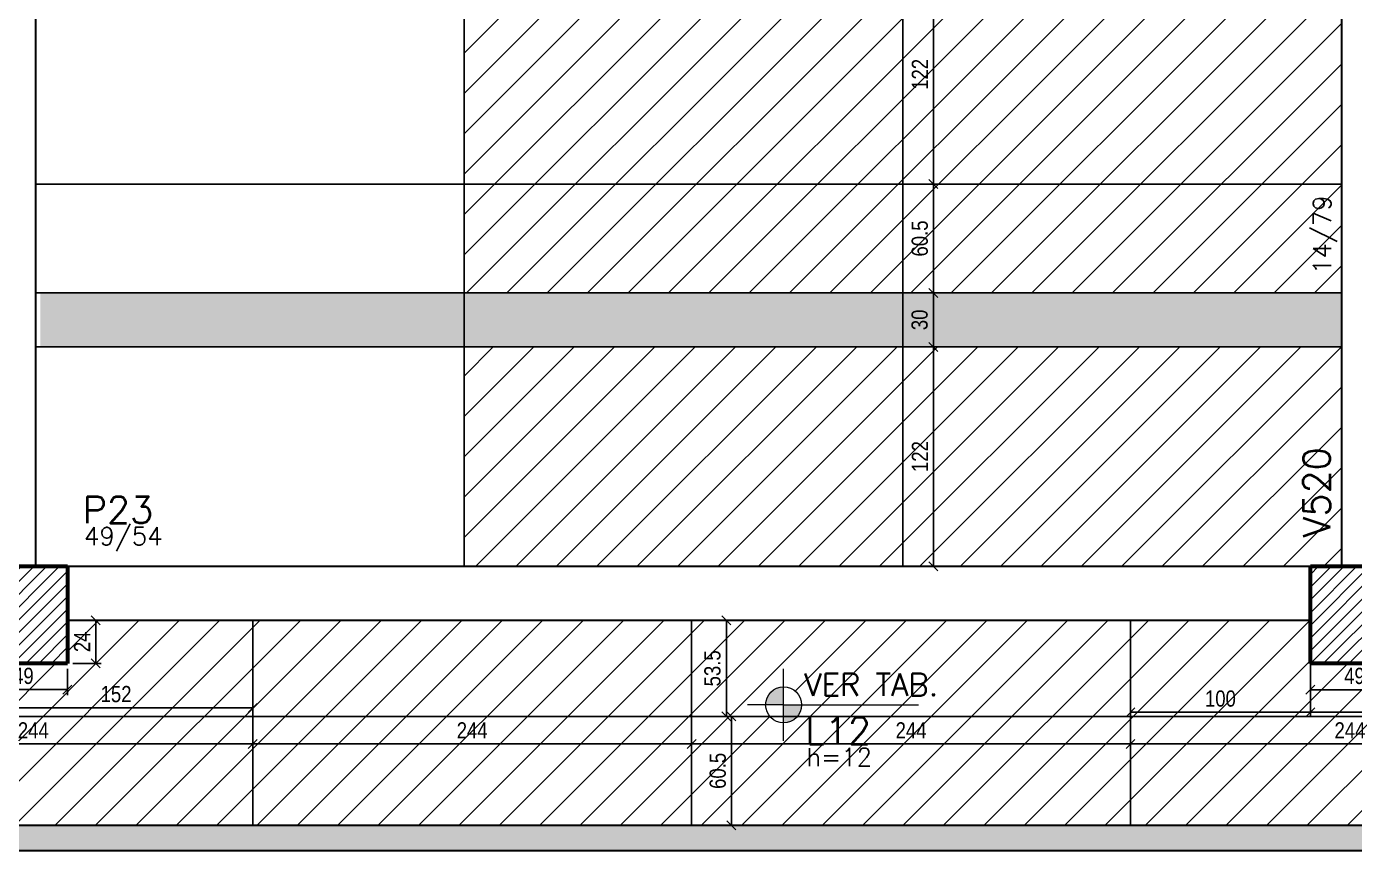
# Model space of a CAD drawing. Extents: x 8513 to 14085, y 7177 to 11211.
# Drawn here: x 10785 to 11524, y 8374 to 8832 of the extents above; entities that cross this region are included whole.
import ezdxf

# ---------------------------------------------------------------- set-up
doc = ezdxf.new("R2010")
doc.units = 0
doc.layers.add('COTA', color=241, linetype='Continuous')
doc.layers.add('Painéis', color=200, linetype='Continuous')
for name, color, linetype, lineweight in [('EST-LAJE-TEXT', 7, 'Continuous', 9), ('EST-PILAR', 7, 'Continuous', 9), ('EST-PILAR-CUT', 7, 'Continuous', 60), ('EST-PILAR-TEXT', 7, 'Continuous', 9), ('EST-VIGA', 7, 'Continuous', 30), ('EST-VIGA-TEXT', 7, 'Continuous', 9), ('Hachura', 253, 'Continuous', 9), ('REAPROVEITAMENTO', 7, 'Continuous', 9)]:
    doc.layers.add(name, color=color, linetype=linetype, lineweight=lineweight)
doc.styles.add('COTA TECNICA-50', font='techl___.ttf', dxfattribs={"height": 9})
doc.styles.add('RomanS_IV50', font='romans_IV50.ttf', dxfattribs={"height": 11.25})
doc.styles.add('RomanS_IV50_B', font='', dxfattribs={"height": 18.75})
doc.styles.add('RomanS_IV50_B_1', font='', dxfattribs={"height": 22.5})
doc.styles.get('RomanS_IV50_B').set_extended_font_data('RomanS_IV50', bold=True)
doc.styles.get('RomanS_IV50_B_1').set_extended_font_data('RomanS_IV50', bold=True)
doc.dimstyles.new('PAINEL', dxfattribs={"dimtxt": 9, "dimasz": 5, "dimexe": 3, "dimexo": 3, "dimgap": 3, "dimtad": 1, "dimdec": 1, "dimzin": 12, "dimdsep": 46, "dimtxsty": 'COTA TECNICA-50', "dimblk": 'OBLIQUE', "dimcen": 0, "dimclrd": 4, "dimclre": 4, "dimclrt": 1, "dimadec": 1, "dimazin": 3, "dimtfac": 1, "dimtdec": 1, "dimtmove": 0, "dimatfit": 3, "dimldrblk": 'OBLIQUE', "dimfxl": 1, "dimtolj": 1, "dimtzin": 12, "dimarcsym": 0})
pattern_1 = [(45, (10031.514, 9258.8226), (-3.535534, 3.535534), [])]
pattern_2 = [(45, (-110.975, -32.35), (-11.22532, 11.22532), [])]

# ---------------------------------------------------------------- blocks, each defined once
blk = doc.blocks.new('FA_Floor_TAG_SURVEY_R01 - NIV_TXT3__TIT_H_TXT1__TXT2-2303195-TIPO _3º E 4ºPAV__')
at = {"layer": 'EST-LAJE-TEXT'}
h = blk.add_hatch(color=256, dxfattribs=at)
edge = h.paths.add_edge_path(flags=0)
edge.add_line((-0.28, 0.405), (-0.48, 0.405))
edge.add_arc((-0.28, 0.405), 0.2, 90, 180, ccw=False)
edge.add_line((-0.28, 0.605), (-0.28, 0.405))
h = blk.add_hatch(color=256, dxfattribs=at)
edge = h.paths.add_edge_path(flags=0)
edge.add_line((-0.28, 0.405), (-0.08, 0.405))
edge.add_arc((-0.28, 0.405), 0.2, -90, 0, ccw=False)
edge.add_line((-0.28, 0.205), (-0.28, 0.405))
for p, q in [((-0.28, 0.005), (-0.28, 0.805)), ((-0.28, 0.405), (-0.68, 0.405)), ((-0.28, 0.405), (1.22, 0.405))]:
    blk.add_line(p, q, dxfattribs=at)
blk.add_circle((-0.28, 0.405), 0.2, dxfattribs=at)
blk = doc.blocks.new('_Oblique')
at = {"color": 0, "linetype": 'ByBlock', "lineweight": -2}
blk.add_line((-0.5, -0.5), (0.5, 0.5), dxfattribs=at)
blk = doc.blocks.new('*D364')
at = {"layer": 'COTA', "color": 4, "lineweight": -2, "transparency": 16777216}
for p, q in [((11275.51, 8866.32), (11292.48, 8866.32)), ((11289.48, 8866.32), (11289.48, 8744.32)), ((11277.48, 8744.32), (11292.48, 8744.32))]:
    blk.add_line(p, q, dxfattribs=at)
at = {"layer": 'Defpoints', "color": 0, "transparency": 16777216}
for p in [(11272.51, 8866.32), (11274.48, 8744.32), (11289.48, 8744.32)]:
    blk.add_point(p, dxfattribs=at)
at = {"layer": 'COTA', "color": 4, "lineweight": -2, "transparency": 16777216, "xscale": 5, "yscale": 5, "zscale": 5}
for p, rotation in [((11289.48, 8866.32), 90), ((11289.48, 8744.32), 270)]:
    blk.add_blockref('_Oblique', p, dxfattribs=dict(at, rotation=rotation))
at = {"layer": 'COTA', "color": 1, "transparency": 16777216, "insert": (11281.93, 8805.32), "char_height": 9, "attachment_point": 5, "rotation": 90, "style": 'COTA TECNICA-50'}
blk.add_mtext('\\A1;122', dxfattribs=at)
blk = doc.blocks.new('*D356')
at = {"layer": 'COTA', "color": 4, "lineweight": -2, "transparency": 16777216}
for p, q in [((11277.48, 8744.32), (11292.48, 8744.32)), ((11289.48, 8744.32), (11289.48, 8683.82))]:
    blk.add_line(p, q, dxfattribs=at)
at = {"layer": 'Defpoints', "color": 0, "transparency": 16777216}
for p in [(11274.48, 8744.32), (11289.48, 8683.82), (11289.48, 8683.82)]:
    blk.add_point(p, dxfattribs=at)
at = {"layer": 'COTA', "color": 4, "lineweight": -2, "transparency": 16777216, "xscale": 5, "yscale": 5, "zscale": 5}
for p, rotation in [((11289.48, 8744.32), 90), ((11289.48, 8683.82), 270)]:
    blk.add_blockref('_Oblique', p, dxfattribs=dict(at, rotation=rotation))
at = {"layer": 'COTA', "color": 1, "transparency": 16777216, "insert": (11281.88, 8714.07), "char_height": 9, "attachment_point": 5, "rotation": 90, "style": 'COTA TECNICA-50'}
blk.add_mtext('\\A1;60.5', dxfattribs=at)
blk = doc.blocks.new('*D357')
at = {"layer": 'COTA', "color": 4, "lineweight": -2, "transparency": 16777216}
blk.add_line((11289.48, 8683.82), (11289.48, 8653.82), dxfattribs=at)
at = {"layer": 'Defpoints', "color": 0, "transparency": 16777216}
for p in [(11289.48, 8683.82), (11289.48, 8653.82), (11289.48, 8653.82)]:
    blk.add_point(p, dxfattribs=at)
at = {"layer": 'COTA', "color": 4, "lineweight": -2, "transparency": 16777216, "xscale": 5, "yscale": 5, "zscale": 5}
for p, rotation in [((11289.48, 8683.82), 90), ((11289.48, 8653.82), 270)]:
    blk.add_blockref('_Oblique', p, dxfattribs=dict(at, rotation=rotation))
at = {"layer": 'COTA', "color": 1, "transparency": 16777216, "insert": (11281.79, 8668.82), "char_height": 9, "attachment_point": 5, "rotation": 90, "style": 'COTA TECNICA-50'}
blk.add_mtext('\\A1;30', dxfattribs=at)
blk = doc.blocks.new('*D358')
at = {"layer": 'COTA', "color": 4, "lineweight": -2, "transparency": 16777216}
blk.add_line((11289.48, 8653.82), (11289.48, 8531.82), dxfattribs=at)
at = {"layer": 'Defpoints', "color": 0, "transparency": 16777216}
for p in [(11289.48, 8653.82), (11289.48, 8531.82), (11289.48, 8531.82)]:
    blk.add_point(p, dxfattribs=at)
at = {"layer": 'COTA', "color": 4, "lineweight": -2, "transparency": 16777216, "xscale": 5, "yscale": 5, "zscale": 5}
for p, rotation in [((11289.48, 8653.82), 90), ((11289.48, 8531.82), 270)]:
    blk.add_blockref('_Oblique', p, dxfattribs=dict(at, rotation=rotation))
at = {"layer": 'COTA', "color": 1, "transparency": 16777216, "insert": (11281.93, 8592.82), "char_height": 9, "attachment_point": 5, "rotation": 90, "style": 'COTA TECNICA-50'}
blk.add_mtext('\\A1;122', dxfattribs=at)
blk = doc.blocks.new('*D359')
at = {"layer": 'COTA', "color": 4, "lineweight": -2, "transparency": 16777216}
blk.add_line((11289.48, 8683.82), (11289.48, 8653.82), dxfattribs=at)
at = {"layer": 'Defpoints', "color": 0, "transparency": 16777216}
for p in [(11289.48, 8683.82), (11289.48, 8653.82), (11289.48, 8653.82)]:
    blk.add_point(p, dxfattribs=at)
at = {"layer": 'COTA', "color": 4, "lineweight": -2, "transparency": 16777216, "xscale": 5, "yscale": 5, "zscale": 5}
for p, rotation in [((11289.48, 8683.82), 90), ((11289.48, 8653.82), 270)]:
    blk.add_blockref('_Oblique', p, dxfattribs=dict(at, rotation=rotation))
at = {"layer": 'COTA', "color": 1, "transparency": 16777216, "insert": (11281.79, 8668.82), "char_height": 9, "attachment_point": 5, "rotation": 90, "style": 'COTA TECNICA-50'}
blk.add_mtext('\\A1;30', dxfattribs=at)
blk = doc.blocks.new('*D360')
at = {"layer": 'COTA', "color": 4, "lineweight": -2, "transparency": 16777216}
blk.add_line((11289.48, 8653.82), (11289.48, 8531.82), dxfattribs=at)
at = {"layer": 'Defpoints', "color": 0, "transparency": 16777216}
for p in [(11289.48, 8653.82), (11289.48, 8531.82), (11289.48, 8531.82)]:
    blk.add_point(p, dxfattribs=at)
at = {"layer": 'COTA', "color": 4, "lineweight": -2, "transparency": 16777216, "xscale": 5, "yscale": 5, "zscale": 5}
for p, rotation in [((11289.48, 8653.82), 90), ((11289.48, 8531.82), 270)]:
    blk.add_blockref('_Oblique', p, dxfattribs=dict(at, rotation=rotation))
at = {"layer": 'COTA', "color": 1, "transparency": 16777216, "insert": (11281.93, 8592.82), "char_height": 9, "attachment_point": 5, "rotation": 90, "style": 'COTA TECNICA-50'}
blk.add_mtext('\\A1;122', dxfattribs=at)
blk = doc.blocks.new('*D432')
at = {"layer": 'COTA', "color": 4, "lineweight": -2, "transparency": 16777216}
for p, q in [((10759.01, 8474.82), (10759.01, 8460.23)), ((10808.01, 8474.82), (10808.01, 8460.23)), ((10808.01, 8463.23), (10759.01, 8463.23))]:
    blk.add_line(p, q, dxfattribs=at)
at = {"layer": 'Defpoints', "color": 0, "transparency": 16777216}
for p in [(10759.01, 8477.82), (10808.01, 8477.82), (10759.01, 8463.23)]:
    blk.add_point(p, dxfattribs=at)
at = {"layer": 'COTA', "color": 4, "lineweight": -2, "transparency": 16777216, "xscale": 5, "yscale": 5, "zscale": 5, "rotation": 180}
blk.add_blockref('_Oblique', (10759.01, 8463.23), dxfattribs=at)
at = {"layer": 'COTA', "color": 4, "lineweight": -2, "transparency": 16777216, "xscale": 5, "yscale": 5, "zscale": 5}
blk.add_blockref('_Oblique', (10808.01, 8463.23), dxfattribs=at)
at = {"layer": 'COTA', "color": 1, "transparency": 16777216, "insert": (10783.51, 8470.82), "char_height": 9, "attachment_point": 5, "style": 'COTA TECNICA-50'}
blk.add_mtext('\\A1;49', dxfattribs=at)
blk = doc.blocks.new('*D433')
at = {"layer": 'COTA', "color": 4, "lineweight": -2, "transparency": 16777216}
for p, q in [((10811.01, 8501.82), (10826.71, 8501.82)), ((10823.71, 8501.82), (10823.71, 8477.82)), ((10811.01, 8477.82), (10826.71, 8477.82))]:
    blk.add_line(p, q, dxfattribs=at)
at = {"layer": 'Defpoints', "color": 0, "transparency": 16777216}
for p in [(10808.01, 8501.82), (10808.01, 8477.82), (10823.71, 8477.82)]:
    blk.add_point(p, dxfattribs=at)
at = {"layer": 'COTA', "color": 4, "lineweight": -2, "transparency": 16777216, "xscale": 5, "yscale": 5, "zscale": 5}
for p, rotation in [((10823.71, 8501.82), 90), ((10823.71, 8477.82), 270)]:
    blk.add_blockref('_Oblique', p, dxfattribs=dict(at, rotation=rotation))
at = {"layer": 'COTA', "color": 1, "transparency": 16777216, "insert": (10816.14, 8489.82), "char_height": 9, "attachment_point": 5, "rotation": 90, "style": 'COTA TECNICA-50'}
blk.add_mtext('\\A1;24', dxfattribs=at)
blk = doc.blocks.new('*D448')
at = {"layer": 'COTA', "color": 4, "lineweight": -2, "transparency": 16777216}
for p, q in [((11643.01, 8440.7), (11643.01, 8430.01)), ((11643.01, 8433.01), (11399.01, 8433.01))]:
    blk.add_line(p, q, dxfattribs=at)
at = {"layer": 'Defpoints', "color": 0, "transparency": 16777216}
for p in [(11643.01, 8443.7), (11399.01, 8433.01), (11399.01, 8433.01)]:
    blk.add_point(p, dxfattribs=at)
at = {"layer": 'COTA', "color": 4, "lineweight": -2, "transparency": 16777216, "xscale": 5, "yscale": 5, "zscale": 5, "rotation": 180}
blk.add_blockref('_Oblique', (11399.01, 8433.01), dxfattribs=at)
at = {"layer": 'COTA', "color": 4, "lineweight": -2, "transparency": 16777216, "xscale": 5, "yscale": 5, "zscale": 5}
blk.add_blockref('_Oblique', (11643.01, 8433.01), dxfattribs=at)
at = {"layer": 'COTA', "color": 1, "transparency": 16777216, "insert": (11521.01, 8440.58), "char_height": 9, "attachment_point": 5, "style": 'COTA TECNICA-50'}
blk.add_mtext('\\A1;244', dxfattribs=at)
blk = doc.blocks.new('*D449')
at = {"layer": 'COTA', "color": 4, "lineweight": -2, "transparency": 16777216}
for p, q in [((11155.01, 8445.32), (11155.01, 8430.01)), ((11399.01, 8440.7), (11399.01, 8430.01)), ((11399.01, 8433.01), (11155.01, 8433.01))]:
    blk.add_line(p, q, dxfattribs=at)
at = {"layer": 'Defpoints', "color": 0, "transparency": 16777216}
for p in [(11155.01, 8448.32), (11399.01, 8443.7), (11155.01, 8433.01)]:
    blk.add_point(p, dxfattribs=at)
at = {"layer": 'COTA', "color": 4, "lineweight": -2, "transparency": 16777216, "xscale": 5, "yscale": 5, "zscale": 5, "rotation": 180}
blk.add_blockref('_Oblique', (11155.01, 8433.01), dxfattribs=at)
at = {"layer": 'COTA', "color": 4, "lineweight": -2, "transparency": 16777216, "xscale": 5, "yscale": 5, "zscale": 5}
blk.add_blockref('_Oblique', (11399.01, 8433.01), dxfattribs=at)
at = {"layer": 'COTA', "color": 1, "transparency": 16777216, "insert": (11277.01, 8440.58), "char_height": 9, "attachment_point": 5, "style": 'COTA TECNICA-50'}
blk.add_mtext('\\A1;244', dxfattribs=at)
blk = doc.blocks.new('*D450')
at = {"layer": 'COTA', "color": 4, "lineweight": -2, "transparency": 16777216}
for p, q in [((10911.01, 8445.32), (10911.01, 8430.01)), ((11155.01, 8445.32), (11155.01, 8430.01)), ((11155.01, 8433.01), (10911.01, 8433.01))]:
    blk.add_line(p, q, dxfattribs=at)
at = {"layer": 'Defpoints', "color": 0, "transparency": 16777216}
for p in [(10911.01, 8448.32), (11155.01, 8448.32), (10911.01, 8433.01)]:
    blk.add_point(p, dxfattribs=at)
at = {"layer": 'COTA', "color": 4, "lineweight": -2, "transparency": 16777216, "xscale": 5, "yscale": 5, "zscale": 5, "rotation": 180}
blk.add_blockref('_Oblique', (10911.01, 8433.01), dxfattribs=at)
at = {"layer": 'COTA', "color": 4, "lineweight": -2, "transparency": 16777216, "xscale": 5, "yscale": 5, "zscale": 5}
blk.add_blockref('_Oblique', (11155.01, 8433.01), dxfattribs=at)
at = {"layer": 'COTA', "color": 1, "transparency": 16777216, "insert": (11033.01, 8440.58), "char_height": 9, "attachment_point": 5, "style": 'COTA TECNICA-50'}
blk.add_mtext('\\A1;244', dxfattribs=at)
blk = doc.blocks.new('*D452')
at = {"layer": 'COTA', "color": 4, "lineweight": -2, "transparency": 16777216}
for p, q in [((10759.01, 8451.32), (10759.01, 8456.11)), ((10759.01, 8453.11), (10911.01, 8453.11)), ((10911.01, 8451.32), (10911.01, 8456.11))]:
    blk.add_line(p, q, dxfattribs=at)
at = {"layer": 'Defpoints', "color": 0, "transparency": 16777216}
for p in [(10911.01, 8453.11), (10759.01, 8448.32), (10911.01, 8448.32)]:
    blk.add_point(p, dxfattribs=at)
at = {"layer": 'COTA', "color": 4, "lineweight": -2, "transparency": 16777216, "xscale": 5, "yscale": 5, "zscale": 5, "rotation": 180}
blk.add_blockref('_Oblique', (10759.01, 8453.11), dxfattribs=at)
at = {"layer": 'COTA', "color": 4, "lineweight": -2, "transparency": 16777216, "xscale": 5, "yscale": 5, "zscale": 5}
blk.add_blockref('_Oblique', (10911.01, 8453.11), dxfattribs=at)
at = {"layer": 'COTA', "color": 1, "transparency": 16777216, "insert": (10835.01, 8460.71), "char_height": 9, "attachment_point": 5, "style": 'COTA TECNICA-50'}
blk.add_mtext('\\A1;152', dxfattribs=at)
blk = doc.blocks.new('*D454')
at = {"layer": 'COTA', "color": 4, "lineweight": -2, "transparency": 16777216}
for p, q in [((10759.01, 8451.32), (10759.01, 8456.11)), ((10759.01, 8453.11), (10911.01, 8453.11)), ((10911.01, 8451.32), (10911.01, 8456.11))]:
    blk.add_line(p, q, dxfattribs=at)
at = {"layer": 'Defpoints', "color": 0, "transparency": 16777216}
for p in [(10911.01, 8453.11), (10759.01, 8448.32), (10911.01, 8448.32)]:
    blk.add_point(p, dxfattribs=at)
at = {"layer": 'COTA', "color": 4, "lineweight": -2, "transparency": 16777216, "xscale": 5, "yscale": 5, "zscale": 5, "rotation": 180}
blk.add_blockref('_Oblique', (10759.01, 8453.11), dxfattribs=at)
at = {"layer": 'COTA', "color": 4, "lineweight": -2, "transparency": 16777216, "xscale": 5, "yscale": 5, "zscale": 5}
blk.add_blockref('_Oblique', (10911.01, 8453.11), dxfattribs=at)
at = {"layer": 'COTA', "color": 1, "transparency": 16777216, "insert": (10835.01, 8460.71), "char_height": 9, "attachment_point": 5, "style": 'COTA TECNICA-50'}
blk.add_mtext('\\A1;152', dxfattribs=at)
blk = doc.blocks.new('*D440')
at = {"layer": 'COTA', "color": 4, "lineweight": -2, "transparency": 16777216}
for p, q in [((11399.01, 8451.32), (11399.01, 8453.63)), ((11499.01, 8451.32), (11499.01, 8453.63)), ((11399.01, 8450.63), (11499.01, 8450.63))]:
    blk.add_line(p, q, dxfattribs=at)
at = {"layer": 'Defpoints', "color": 0, "transparency": 16777216}
for p in [(11399.01, 8448.32), (11499.01, 8450.63), (11499.01, 8448.32)]:
    blk.add_point(p, dxfattribs=at)
at = {"layer": 'COTA', "color": 4, "lineweight": -2, "transparency": 16777216, "xscale": 5, "yscale": 5, "zscale": 5, "rotation": 180}
blk.add_blockref('_Oblique', (11399.01, 8450.63), dxfattribs=at)
at = {"layer": 'COTA', "color": 4, "lineweight": -2, "transparency": 16777216, "xscale": 5, "yscale": 5, "zscale": 5}
blk.add_blockref('_Oblique', (11499.01, 8450.63), dxfattribs=at)
at = {"layer": 'COTA', "color": 1, "transparency": 16777216, "insert": (11449.01, 8458.22), "char_height": 9, "attachment_point": 5, "style": 'COTA TECNICA-50'}
blk.add_mtext('\\A1;100', dxfattribs=at)
blk = doc.blocks.new('*D441')
at = {"layer": 'COTA', "color": 4, "lineweight": -2, "transparency": 16777216}
for p, q in [((11499.01, 8451.32), (11499.01, 8453.63)), ((11643.01, 8451.32), (11643.01, 8453.63)), ((11499.01, 8450.63), (11643.01, 8450.63))]:
    blk.add_line(p, q, dxfattribs=at)
at = {"layer": 'Defpoints', "color": 0, "transparency": 16777216}
for p in [(11499.01, 8448.32), (11643.01, 8450.63), (11643.01, 8448.32)]:
    blk.add_point(p, dxfattribs=at)
at = {"layer": 'COTA', "color": 4, "lineweight": -2, "transparency": 16777216, "xscale": 5, "yscale": 5, "zscale": 5, "rotation": 180}
blk.add_blockref('_Oblique', (11499.01, 8450.63), dxfattribs=at)
at = {"layer": 'COTA', "color": 4, "lineweight": -2, "transparency": 16777216, "xscale": 5, "yscale": 5, "zscale": 5}
blk.add_blockref('_Oblique', (11643.01, 8450.63), dxfattribs=at)
at = {"layer": 'COTA', "color": 1, "transparency": 16777216, "insert": (11571.01, 8458.2), "char_height": 9, "attachment_point": 5, "style": 'COTA TECNICA-50'}
blk.add_mtext('\\A1;144', dxfattribs=at)
blk = doc.blocks.new('*D455')
at = {"layer": 'COTA', "color": 4, "lineweight": -2, "transparency": 16777216}
for p, q in [((11158.01, 8501.82), (11177.33, 8501.82)), ((11174.33, 8501.82), (11174.33, 8448.32)), ((11158.01, 8448.32), (11177.33, 8448.32))]:
    blk.add_line(p, q, dxfattribs=at)
at = {"layer": 'Defpoints', "color": 0, "transparency": 16777216}
for p in [(11155.01, 8501.82), (11155.01, 8448.32), (11174.33, 8448.32)]:
    blk.add_point(p, dxfattribs=at)
at = {"layer": 'COTA', "color": 4, "lineweight": -2, "transparency": 16777216, "xscale": 5, "yscale": 5, "zscale": 5}
for p, rotation in [((11174.33, 8501.82), 90), ((11174.33, 8448.32), 270)]:
    blk.add_blockref('_Oblique', p, dxfattribs=dict(at, rotation=rotation))
at = {"layer": 'COTA', "color": 1, "transparency": 16777216, "insert": (11166.63, 8475.07), "char_height": 9, "attachment_point": 5, "rotation": 90, "style": 'COTA TECNICA-50'}
blk.add_mtext('\\A1;53.5', dxfattribs=at)
blk = doc.blocks.new('*D456')
at = {"layer": 'COTA', "color": 4, "lineweight": -2, "transparency": 16777216}
for p, q in [((11160.86, 8448.32), (11180.17, 8448.32)), ((11177.17, 8448.32), (11177.17, 8387.82)), ((11158.01, 8387.82), (11180.17, 8387.82))]:
    blk.add_line(p, q, dxfattribs=at)
at = {"layer": 'Defpoints', "color": 0, "transparency": 16777216}
for p in [(11157.86, 8448.32), (11155.01, 8387.82), (11177.17, 8387.82)]:
    blk.add_point(p, dxfattribs=at)
at = {"layer": 'COTA', "color": 4, "lineweight": -2, "transparency": 16777216, "xscale": 5, "yscale": 5, "zscale": 5}
for p, rotation in [((11177.17, 8448.32), 90), ((11177.17, 8387.82), 270)]:
    blk.add_blockref('_Oblique', p, dxfattribs=dict(at, rotation=rotation))
at = {"layer": 'COTA', "color": 1, "transparency": 16777216, "insert": (11169.57, 8418.07), "char_height": 9, "attachment_point": 5, "rotation": 90, "style": 'COTA TECNICA-50'}
blk.add_mtext('\\A1;60.5', dxfattribs=at)
blk = doc.blocks.new('*D442')
at = {"layer": 'COTA', "color": 4, "lineweight": -2, "transparency": 16777216}
for p, q in [((11499.01, 8474.82), (11499.01, 8460.21)), ((11548.01, 8474.82), (11548.01, 8460.21)), ((11499.01, 8463.21), (11548.01, 8463.21))]:
    blk.add_line(p, q, dxfattribs=at)
at = {"layer": 'Defpoints', "color": 0, "transparency": 16777216}
for p in [(11499.01, 8477.82), (11548.01, 8477.82), (11548.01, 8463.21)]:
    blk.add_point(p, dxfattribs=at)
at = {"layer": 'COTA', "color": 4, "lineweight": -2, "transparency": 16777216, "xscale": 5, "yscale": 5, "zscale": 5, "rotation": 180}
blk.add_blockref('_Oblique', (11499.01, 8463.21), dxfattribs=at)
at = {"layer": 'COTA', "color": 4, "lineweight": -2, "transparency": 16777216, "xscale": 5, "yscale": 5, "zscale": 5}
blk.add_blockref('_Oblique', (11548.01, 8463.21), dxfattribs=at)
at = {"layer": 'COTA', "color": 1, "transparency": 16777216, "insert": (11523.51, 8470.8), "char_height": 9, "attachment_point": 5, "style": 'COTA TECNICA-50'}
blk.add_mtext('\\A1;49', dxfattribs=at)
blk = doc.blocks.new('*D457')
at = {"layer": 'COTA', "color": 4, "lineweight": -2, "transparency": 16777216}
for p, q in [((10667.01, 8445.32), (10667.01, 8430.01)), ((10911.01, 8445.32), (10911.01, 8430.01)), ((10911.01, 8433.01), (10667.01, 8433.01))]:
    blk.add_line(p, q, dxfattribs=at)
at = {"layer": 'Defpoints', "color": 0, "transparency": 16777216}
for p in [(10667.01, 8448.32), (10911.01, 8448.32), (10667.01, 8433.01)]:
    blk.add_point(p, dxfattribs=at)
at = {"layer": 'COTA', "color": 4, "lineweight": -2, "transparency": 16777216, "xscale": 5, "yscale": 5, "zscale": 5, "rotation": 180}
blk.add_blockref('_Oblique', (10667.01, 8433.01), dxfattribs=at)
at = {"layer": 'COTA', "color": 4, "lineweight": -2, "transparency": 16777216, "xscale": 5, "yscale": 5, "zscale": 5}
blk.add_blockref('_Oblique', (10911.01, 8433.01), dxfattribs=at)
at = {"layer": 'COTA', "color": 1, "transparency": 16777216, "insert": (10789.01, 8440.58), "char_height": 9, "attachment_point": 5, "style": 'COTA TECNICA-50'}
blk.add_mtext('\\A1;244', dxfattribs=at)

msp = doc.modelspace()

# ---------------------------------------------------------------- hatches: boundary and pattern name
at = {"layer": 'EST-PILAR'}
h = msp.add_hatch(dxfattribs=at)
h.set_pattern_fill('FP_1', color=5, style=0, pattern_type=2)
h.set_pattern_definition(pattern_1)
h.paths.add_polyline_path([(10808.01, 8477.82), (10808.01, 8531.82), (10759.01, 8531.82), (10759.01, 8477.82)], flags=0)
h = msp.add_hatch(dxfattribs=at)
h.set_pattern_fill('FP_1', color=5, style=0, pattern_type=2)
h.set_pattern_definition(pattern_1)
h.paths.add_polyline_path([(11548.01, 8477.82), (11548.01, 8531.82), (11499.01, 8531.82), (11499.01, 8477.82), (11522.91, 8477.82)], flags=0)
at = {"layer": 'EST-VIGA', "true_color": 0xe1e1e1}
msp.add_hatch(color=254, dxfattribs=at).paths.add_polyline_path([(11109.28, 8373.82), (12619.01, 8373.82), (12619.01, 8387.82), (9952.01, 8387.82), (9952.01, 8373.82), (10695.65, 8373.82)], flags=0)
at = {"layer": 'Hachura'}
h = msp.add_hatch(color=256, dxfattribs=at)
h.dxf.hatch_style = 1
h.paths.add_polyline_path([(11037.01, 8683.82), (11037.01, 8653.82), (10793.01, 8653.82), (10793.01, 8683.82)])
h.paths.add_polyline_path([(11281.01, 8683.82), (11281.01, 8653.82), (11037.01, 8653.82), (11037.01, 8683.82)])
h.paths.add_polyline_path([(11281.01, 8653.82), (11281.01, 8683.82), (11516.51, 8683.82), (11516.51, 8653.82)])
h.paths.add_polyline_path([(11281.01, 8866.32), (11281.01, 8896.32), (11516.51, 8896.32), (11516.51, 8866.32)])
h.paths.add_polyline_path([(11037.01, 8866.32), (11037.01, 8896.32), (11281.01, 8896.32), (11281.01, 8866.32)])
h.paths.add_polyline_path([(11037.01, 8896.32), (11037.01, 8866.32), (10790.51, 8866.32), (10790.51, 8896.32)])
h.paths.add_polyline_path([(11037.01, 9038.32), (11037.01, 9018.32), (10790.51, 9018.32), (10790.51, 9038.32)])
h.paths.add_polyline_path([(11281.01, 9038.32), (11281.01, 9018.32), (11037.01, 9018.32), (11037.01, 9038.32)])
h.paths.add_polyline_path([(11516.51, 9038.32), (11516.51, 9018.32), (11281.01, 9018.32), (11281.01, 9038.32)])
at = {"layer": 'REAPROVEITAMENTO'}
h = msp.add_hatch(dxfattribs=at)
h.set_pattern_fill('ANSI31', color=251, scale=5, style=0)
h.set_pattern_definition(pattern_2)
h.paths.add_polyline_path([(11272.51, 9038.32), (11272.51, 9160.32), (11028.51, 9160.32), (11028.51, 9038.32)])
h.paths.add_polyline_path([(11516.51, 9038.32), (11516.51, 9160.32), (11469.01, 9160.32), (11272.51, 9160.32), (11272.51, 9038.32)])
h.paths.add_polyline_path([(11272.51, 9018.32), (11272.51, 8896.32), (11516.51, 8896.32), (11516.51, 9018.32)])
h.paths.add_polyline_path([(11028.51, 9018.32), (11028.51, 8896.32), (11272.51, 8896.32), (11272.51, 9018.32)])
h.paths.add_polyline_path([(11272.51, 8744.32), (11272.51, 8866.32), (11028.51, 8866.32), (11028.51, 8744.32)])
h.paths.add_polyline_path([(11516.51, 8744.32), (11516.51, 8866.32), (11272.51, 8866.32), (11272.51, 8744.32)])
h.paths.add_polyline_path([(11272.51, 8744.32), (11272.51, 8683.82), (11516.51, 8683.82), (11516.51, 8744.32)])
h.paths.add_polyline_path([(11272.51, 8683.82), (11272.51, 8744.32), (11028.51, 8744.32), (11028.51, 8683.82)])
h.paths.add_polyline_path([(11028.51, 8653.82), (11028.51, 8531.82), (11272.51, 8531.82), (11272.51, 8653.82)])
h.paths.add_polyline_path([(11272.51, 8653.82), (11272.51, 8531.82), (11499.01, 8531.82), (11516.51, 8531.82), (11516.51, 8653.82)])
h = msp.add_hatch(dxfattribs=at)
h.set_pattern_fill('ANSI31', color=251, scale=5, style=0)
h.set_pattern_definition(pattern_2)
h.paths.add_polyline_path([(12619.01, 8448.32), (12619.01, 8477.82), (12604.01, 8477.82), (12604.01, 8501.82), (12375.01, 8501.82), (12375.01, 8448.32)])
h.paths.add_polyline_path([(12619.01, 8387.82), (12619.01, 8448.32), (12375.01, 8448.32), (12375.01, 8387.82)])
h.paths.add_polyline_path([(12131.01, 8448.32), (12131.01, 8387.82), (12375.01, 8387.82), (12375.01, 8448.32)])
h.paths.add_polyline_path([(12288.01, 8501.82), (12288.01, 8477.82), (12239.01, 8477.82), (12239.01, 8448.32), (12375.01, 8448.32), (12375.01, 8501.82)])
h.paths.add_polyline_path([(12239.01, 8448.32), (12239.01, 8477.82), (12239.01, 8501.82), (12131.01, 8501.82), (12131.01, 8448.32)])
h.paths.add_polyline_path([(11887.01, 8501.82), (11887.01, 8448.32), (12131.01, 8448.32), (12131.01, 8501.82)])
h.paths.add_polyline_path([(11887.01, 8448.32), (11887.01, 8501.82), (11643.01, 8501.82), (11643.01, 8448.32)])
h.paths.add_polyline_path([(11887.01, 8387.82), (11887.01, 8448.32), (11643.01, 8448.32), (11643.01, 8387.82)])
h.paths.add_polyline_path([(12131.01, 8387.82), (12131.01, 8448.32), (11887.01, 8448.32), (11887.01, 8387.82)])
h.paths.add_polyline_path([(11399.01, 8448.32), (11399.01, 8387.82), (11643.01, 8387.82), (11643.01, 8448.32)])
h.paths.add_polyline_path([(11643.01, 8448.32), (11643.01, 8501.82), (11548.01, 8501.82), (11548.01, 8477.82), (11499.01, 8477.82), (11499.01, 8448.32)])
h.paths.add_polyline_path([(11499.01, 8448.32), (11499.01, 8477.82), (11499.01, 8501.82), (11399.01, 8501.82), (11399.01, 8448.32)])
h.paths.add_polyline_path([(11399.01, 8448.32), (11399.01, 8501.82), (11155.01, 8501.82), (11155.01, 8448.32), (11198.53, 8448.32, -0.177339), (11196.17, 8454.78, -1), (11216.17, 8454.78, -0.177339), (11213.8, 8448.32)])
h.paths.add_polyline_path([(11399.01, 8387.82), (11399.01, 8448.32), (11213.8, 8448.32, -0.463921), (11198.53, 8448.32), (11155.01, 8448.32), (11155.01, 8387.82)])
h.paths.add_polyline_path([(10911.01, 8448.32), (10911.01, 8387.82), (11155.01, 8387.82), (11155.01, 8448.32)])
h.paths.add_polyline_path([(10911.01, 8501.82), (10911.01, 8448.32), (11155.01, 8448.32), (11155.01, 8501.82)])
h.paths.add_polyline_path([(10911.01, 8448.32), (10911.01, 8501.82), (10808.01, 8501.82), (10808.01, 8477.82), (10759.01, 8477.82), (10759.01, 8448.32)])
h.paths.add_polyline_path([(10911.01, 8387.82), (10911.01, 8448.32), (10667.01, 8448.32), (10667.01, 8387.82)])
h.paths.add_polyline_path([(10667.01, 8501.82), (10667.01, 8448.32), (10759.01, 8448.32), (10759.01, 8477.82), (10759.01, 8501.82)])
h.paths.add_polyline_path([(10423.01, 8501.82), (10423.01, 8448.32), (10667.01, 8448.32), (10667.01, 8501.82)])
h.paths.add_polyline_path([(10667.01, 8387.82), (10667.01, 8448.32), (10423.01, 8448.32), (10423.01, 8387.82)])
h.paths.add_polyline_path([(10288.51, 8448.32), (10288.51, 8387.82), (10423.01, 8387.82), (10423.01, 8448.32)])
h.paths.add_polyline_path([(10288.51, 8501.82), (10288.51, 8448.32), (10423.01, 8448.32), (10423.01, 8501.82)])
h.paths.add_polyline_path([(10065.51, 8501.82), (10065.51, 8477.82), (10050.51, 8477.82), (10050.51, 8448.32), (10288.51, 8448.32), (10288.51, 8501.82)])
h.paths.add_polyline_path([(10288.51, 8387.82), (10288.51, 8448.32), (10050.51, 8448.32), (10050.51, 8387.82)])

# ---------------------------------------------------------------- linework, layer by layer
at = {"layer": 'EST-PILAR-CUT', "color": 5}
for p, q in [((10759.01, 8531.82), (10808.01, 8531.82)), ((10808.01, 8531.82), (10808.01, 8477.82)), ((11499.01, 8477.82), (11499.01, 8531.82)), ((11499.01, 8531.82), (11548.01, 8531.82)), ((10808.01, 8477.82), (10759.01, 8477.82)), ((11548.01, 8477.82), (11499.01, 8477.82))]:
    msp.add_line(p, q, dxfattribs=at)
at = {"layer": 'EST-VIGA', "color": 3}
for p, q in [((11516.51, 8531.82), (11516.51, 9160.32)), ((10790.51, 8531.82), (10790.51, 9070.32)), ((10808.01, 8531.82), (11499.01, 8531.82)), ((10808.01, 8501.82), (11499.01, 8501.82)), ((10050.51, 8387.82), (12619.01, 8387.82)), ((9952.01, 8373.82), (12619.01, 8373.82))]:
    msp.add_line(p, q, dxfattribs=at)
at = {"layer": 'Painéis', "ltscale": 70}
for p, q in [((11028.51, 9160.32), (11028.51, 8531.82)), ((11272.51, 9160.32), (11272.51, 8531.82)), ((10790.51, 8744.32), (11516.51, 8744.32)), ((10790.51, 8683.82), (11516.51, 8683.82)), ((10790.51, 8653.82), (11516.51, 8653.82)), ((10911.01, 8501.82), (10911.01, 8387.82)), ((11155.01, 8501.82), (11155.01, 8387.82)), ((11399.01, 8501.82), (11399.01, 8387.82)), ((11499.01, 8477.82), (11499.01, 8448.32)), ((10050.51, 8448.32), (12619.01, 8448.32))]:
    msp.add_line(p, q, dxfattribs=at)

# ---------------------------------------------------------------- block references
at = {"layer": 'EST-LAJE-TEXT', "xscale": 49.99999999999998, "yscale": 49.99999999999998, "zscale": 49.99999999999998}
msp.add_blockref('FA_Floor_TAG_SURVEY_R01 - NIV_TXT3__TIT_H_TXT1__TXT2-2303195-TIPO _3º E 4ºPAV__', (11220.17, 8434.53), dxfattribs=at)

# ---------------------------------------------------------------- texts
at = {"layer": 'EST-LAJE-TEXT', "lineweight": 50, "attachment_point": 1}
for s, insert, char_height, width, style in [('VER TAB.', (11217.69, 8472.29), 12.5, 109.4303, 'RomanS_IV50_B_1'), ('L12', (11218.11, 8447.84), 15, 50.5063, 'RomanS_IV50_B')]:
    msp.add_mtext(s, dxfattribs=dict(at, insert=insert, char_height=char_height, width=width, style=style))
at = {"layer": 'EST-LAJE-TEXT', "lineweight": 30, "insert": (11218.87, 8430.71), "char_height": 10, "width": 48.9029, "attachment_point": 1, "style": 'RomanS_IV50'}
msp.add_mtext('h=12', dxfattribs=at)
at = {"layer": 'EST-PILAR-TEXT', "lineweight": 50, "insert": (10816.46, 8570.71), "char_height": 15, "width": 54.9156, "attachment_point": 1, "style": 'RomanS_IV50_B'}
msp.add_mtext('P23', dxfattribs=at)
msp.add_mtext('P23', dxfattribs=at)
at = {"layer": 'EST-PILAR-TEXT', "lineweight": 30, "insert": (10817.21, 8553.58), "char_height": 10, "width": 58.924, "attachment_point": 1, "style": 'RomanS_IV50'}
msp.add_mtext('49/54', dxfattribs=at)
msp.add_mtext('49/54', dxfattribs=at)
at = {"layer": 'EST-VIGA-TEXT', "lineweight": 30, "insert": (11500.51, 8694.34), "char_height": 10, "width": 58.924, "attachment_point": 1, "rotation": 90, "style": 'RomanS_IV50'}
msp.add_mtext('14/79', dxfattribs=at)
at = {"layer": 'EST-VIGA-TEXT', "lineweight": 50, "insert": (11495.06, 8547.88), "char_height": 15, "width": 70.1477, "attachment_point": 1, "rotation": 90, "style": 'RomanS_IV50_B'}
msp.add_mtext('V520', dxfattribs=at)

# ---------------------------------------------------------------- dimensions: what is measured, and where the dimension line sits
at = {"layer": 'COTA'}
for base, p1, p2, picture, middle in [((11289.48, 8744.32), (11272.51, 8866.32), (11274.48, 8744.32), '*D364', (11281.93, 8805.32)), ((11289.48, 8683.82), (11274.48, 8744.32), (11289.48, 8683.82), '*D356', (11281.88, 8714.07)), ((11289.48, 8653.82), (11289.48, 8683.82), (11289.48, 8653.82), '*D357', (11281.79, 8668.82)), ((11289.48, 8653.82), (11289.48, 8683.82), (11289.48, 8653.82), '*D359', (11281.79, 8668.82)), ((11289.48, 8531.82), (11289.48, 8653.82), (11289.48, 8531.82), '*D358', (11281.93, 8592.82)), ((11289.48, 8531.82), (11289.48, 8653.82), (11289.48, 8531.82), '*D360', (11281.93, 8592.82)), ((11177.17, 8387.82), (11157.86, 8448.32), (11155.01, 8387.82), '*D456', (11169.57, 8418.07))]:
    dim = msp.add_linear_dim(base=base, p1=p1, p2=p2, angle=270, dimstyle='PAINEL', override={"dimtmove": 1}, dxfattribs=at)
    dim.commit()
    dim.dimension.update_dxf_attribs({"geometry": picture, "text_midpoint": middle})
for base, p1, p2, picture, middle in [((10823.71, 8477.82), (10808.01, 8501.82), (10808.01, 8477.82), '*D433', (10816.14, 8489.82)), ((11174.33, 8448.32), (11155.01, 8501.82), (11155.01, 8448.32), '*D455', (11166.63, 8475.07))]:
    dim = msp.add_linear_dim(base=base, p1=p1, p2=p2, angle=270, dimstyle='PAINEL', dxfattribs=at)
    dim.commit()
    dim.dimension.update_dxf_attribs({"geometry": picture, "text_midpoint": middle})
for base, p1, p2, picture, middle in [((10759.01, 8463.23), (10808.01, 8477.82), (10759.01, 8477.82), '*D432', (10783.51, 8470.82)), ((11548.01, 8463.21), (11499.01, 8477.82), (11548.01, 8477.82), '*D442', (11523.51, 8470.8)), ((11499.01, 8450.63), (11399.01, 8448.32), (11499.01, 8448.32), '*D440', (11449.01, 8458.22)), ((10667.01, 8433.01), (10911.01, 8448.32), (10667.01, 8448.32), '*D457', (10789.01, 8440.58))]:
    dim = msp.add_linear_dim(base=base, p1=p1, p2=p2, dimstyle='PAINEL', dxfattribs=at)
    dim.commit()
    dim.dimension.update_dxf_attribs({"geometry": picture, "text_midpoint": middle})
for base, p1, p2, picture, middle in [((10911.01, 8453.11), (10759.01, 8448.32), (10911.01, 8448.32), '*D452', (10835.01, 8460.71)), ((10911.01, 8453.11), (10759.01, 8448.32), (10911.01, 8448.32), '*D454', (10835.01, 8460.71)), ((11643.01, 8450.63), (11499.01, 8448.32), (11643.01, 8448.32), '*D441', (11571.01, 8458.2)), ((10911.01, 8433.01), (11155.01, 8448.32), (10911.01, 8448.32), '*D450', (11033.01, 8440.58)), ((11155.01, 8433.01), (11399.01, 8443.7), (11155.01, 8448.32), '*D449', (11277.01, 8440.58)), ((11399.01, 8433.01), (11643.01, 8443.7), (11399.01, 8433.01), '*D448', (11521.01, 8440.58))]:
    dim = msp.add_linear_dim(base=base, p1=p1, p2=p2, dimstyle='PAINEL', override={"dimtmove": 1}, dxfattribs=at)
    dim.commit()
    dim.dimension.update_dxf_attribs({"geometry": picture, "text_midpoint": middle})

doc.saveas('drawing.dxf')
